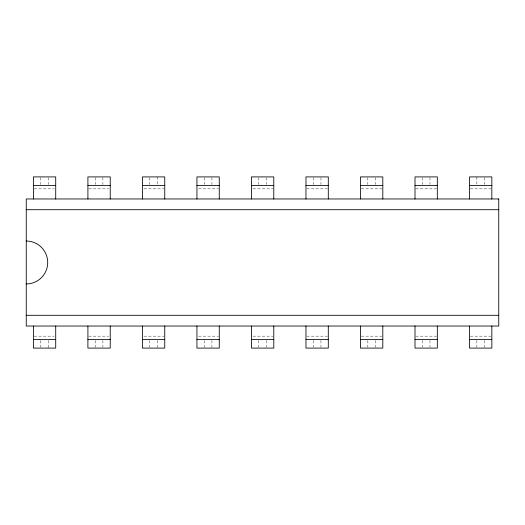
<?xml version="1.0" encoding="UTF-8"?>
<svg xmlns="http://www.w3.org/2000/svg" width="525" height="525" viewBox="0 0 525 525"><rect width="100%" height="100%" fill="white"/><g stroke="black" fill="none" stroke-linecap="round" stroke-linejoin="round"><path stroke-width="0.39" stroke-dasharray="2.62 1.97" d="M34.197 188.843L54.121 188.843M88.712 188.843L108.642 188.843M144.021 188.843L163.951 188.843M198.535 188.843L218.466 188.843M253.05 188.843L272.98 188.843M306.771 188.843L327.495 188.843M361.285 188.843L382.01 188.843M415.8 188.843L436.524 188.843M470.315 188.843L491.039 188.843M34.197 336.158L54.121 336.158M88.712 336.158L108.642 336.158M144.021 336.158L163.951 336.158M198.535 336.158L218.466 336.158M253.05 336.158L272.98 336.158M306.771 336.158L327.495 336.158M361.285 336.158L382.01 336.158M415.8 336.158L436.524 336.158M470.315 336.158L491.039 336.158M484.496 177.673L484.496 184.551M484.496 340.449L484.496 347.327M476.858 176.905L476.858 184.551M476.858 340.449L476.858 347.327M429.982 177.673L429.982 184.551M429.982 340.449L429.982 347.327M422.343 177.673L422.343 184.551M422.343 340.449L422.343 347.327M375.467 177.673L375.467 184.551M375.467 340.449L375.467 347.327M367.828 177.673L367.828 184.551M367.828 340.449L367.828 347.327M320.952 177.673L320.952 184.551M320.952 340.449L320.952 347.327M313.313 177.673L313.313 184.551M313.313 340.449L313.313 347.327M266.438 177.673L266.438 184.551M266.438 340.449L266.438 347.327M258.799 177.673L258.799 184.551M258.799 340.449L258.799 347.327M211.923 177.673L211.923 184.551M211.923 340.449L211.923 347.327M204.284 177.673L204.284 184.551M204.284 340.449L204.284 347.327M157.408 176.905L157.408 184.551M157.408 340.449L157.408 348.095M149.769 177.673L149.769 184.551M149.769 340.449L149.769 347.327M102.893 177.673L102.893 184.551M102.893 340.449L102.893 347.327M95.255 177.673L95.255 184.551M95.255 340.449L95.255 347.327M48.379 177.673L48.379 184.551M48.379 340.449L48.379 348.095M40.74 177.673L40.74 184.551M40.74 340.449L40.74 347.327"/><path stroke-width="0.79" d="M33.397 185.489L55.716 185.489M87.911 185.489L110.23 185.489M142.426 185.489L164.752 185.489M196.941 185.489L219.266 185.489M251.455 185.489L273.781 185.489M305.97 185.489L328.296 185.489M360.485 185.489L382.81 185.489M415.006 185.489L437.325 185.489M469.521 185.489L491.84 185.489M26.25 209.705L498.75 209.705M26.25 315.295L498.75 315.295M33.397 339.511L55.716 339.511M87.911 339.511L110.23 339.511M142.426 339.511L164.752 339.511M196.941 339.511L219.266 339.511M251.455 339.511L273.781 339.511M305.97 339.511L328.296 339.511M360.485 339.511L382.81 339.511M415.006 339.511L437.325 339.511M469.521 339.511L491.84 339.511M491.84 198.968L491.84 176.905L469.521 176.905L469.521 198.968M491.84 326.032L491.84 348.095L469.521 348.095L469.521 326.032M437.325 198.968L437.325 176.905L415.006 176.905L415.006 198.968M437.325 326.032L437.325 348.095L415.006 348.095L415.006 326.032M382.81 198.968L382.81 176.905L360.485 176.905L360.485 198.968M382.81 326.032L382.81 348.095L360.485 348.095L360.485 326.032M328.296 198.968L328.296 176.905L305.97 176.905L305.97 198.968M328.296 326.032L328.296 348.095L305.97 348.095L305.97 326.032M273.781 198.968L273.781 176.905L251.455 176.905L251.455 198.968M273.781 326.032L273.781 348.095L251.455 348.095L251.455 326.032M219.266 198.968L219.266 176.905L196.941 176.905L196.941 198.968M219.266 326.032L219.266 348.095L196.941 348.095L196.941 326.032M164.752 198.968L164.752 176.905L142.426 176.905L142.426 198.968M164.752 326.032L164.752 348.095L142.426 348.095L142.426 326.032M110.23 198.968L110.23 176.905L87.911 176.905L87.911 198.968M110.23 326.032L110.23 348.095L87.911 348.095L87.911 326.032M55.716 198.968L55.716 176.905L33.397 176.905L33.397 198.968M55.716 326.032L55.716 348.095L33.397 348.095L33.397 326.032M26.25 241.041A21.459 21.459 0 0 1 47.709 262.5A21.459 21.459 0 0 1 26.25 283.959M498.75 198.968L26.25 198.968L26.25 326.032L498.75 326.032L498.75 198.968"/></g></svg>
